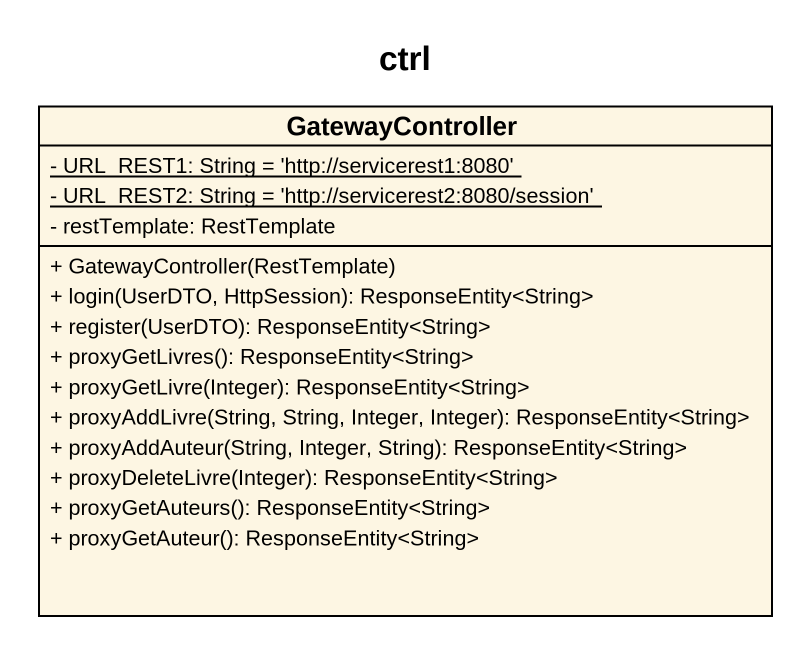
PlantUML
@startuml
title ctrl
hide circle
hide empty members
skinparam classAttributeIconSize 0
class GatewayController {
  {static} - URL_REST1: String = 'http://servicerest1:8080'
  {static} - URL_REST2: String = 'http://servicerest2:8080/session'
  - restTemplate: RestTemplate
  + GatewayController(RestTemplate)
  + login(UserDTO, HttpSession): ResponseEntity<String>
  + register(UserDTO): ResponseEntity<String>
  + proxyGetLivres(): ResponseEntity<String>
  + proxyGetLivre(Integer): ResponseEntity<String>
  + proxyAddLivre(String, String, Integer, Integer): ResponseEntity<String>
  + proxyAddAuteur(String, Integer, String): ResponseEntity<String>
  + proxyDeleteLivre(Integer): ResponseEntity<String>
  + proxyGetAuteurs(): ResponseEntity<String>
  + proxyGetAuteur(): ResponseEntity<String>
}
@enduml
